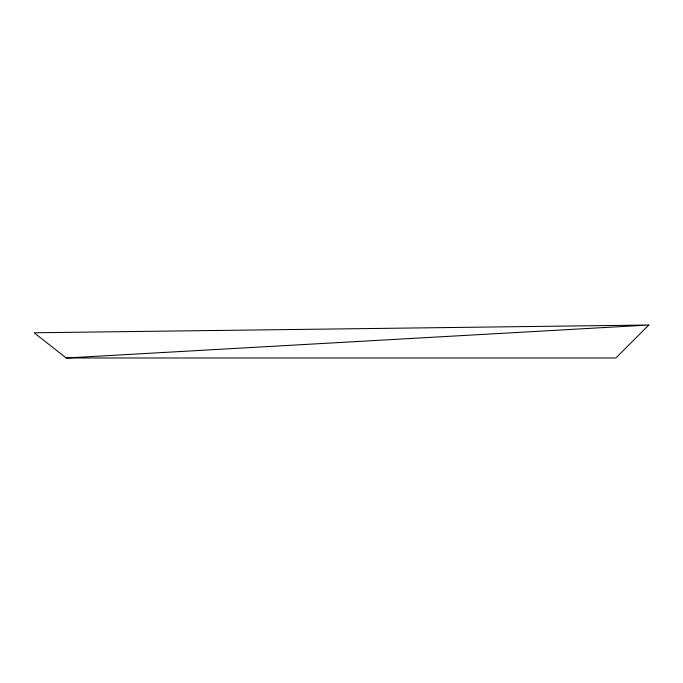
<?xml version="1.0" encoding="UTF-8"?>
<svg xmlns="http://www.w3.org/2000/svg" width="683" height="683" viewBox="0 0 683 683"><rect width="100%" height="100%" fill="white"/><g stroke="black" fill="none" stroke-linecap="round" stroke-linejoin="round"><path stroke-width="1.02" d="M648.85 325.014L615.87 357.986L66.2 357.986L34.15 332.783L648.85 325.014L66.2 357.986"/></g></svg>
